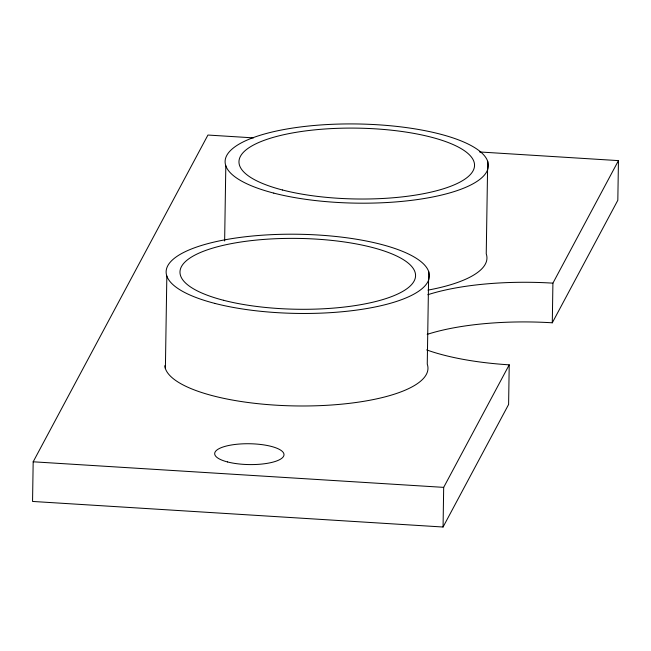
<?xml version="1.0" encoding="UTF-8"?>
<svg xmlns="http://www.w3.org/2000/svg" width="651" height="651" viewBox="0 0 651 651"><rect width="100%" height="100%" fill="white"/><g stroke="black" fill="none" stroke-linecap="round" stroke-linejoin="round"><path stroke-width="0.98" d="M253.548 137.882L207.938 135.042L33.177 461.795L32.55 501.441L443.062 527.017L508.602 404.483L509.22 364.837A138.582 41.672 0.9 0 1 426.657 349.904M165.387 368.564L166.835 276.057M224.636 241L225.816 165.777M428.708 271.622L427.259 364.129A131.657 39.589 0.9 0 1 305.254 405.98A131.657 39.589 0.9 0 1 164.744 365.748M443.062 527.017L443.681 487.371L509.22 364.837M487.697 161.334L486.24 253.849A131.657 39.589 0.9 0 1 428.008 290.11M427.194 334.37A138.582 41.672 0.9 0 1 552.292 322.798L552.911 283.152L618.45 160.618L479.584 151.96M618.45 160.618L617.823 200.264L552.292 322.798M33.177 461.795L443.681 487.371M427.821 294.724A138.582 41.672 0.9 0 1 552.911 283.152M227.516 461.941A34.649 10.416 0.9 0 0 283.559 456.294A34.649 10.416 0.9 0 0 236.972 444.251A34.649 10.416 0.9 0 0 227.516 461.941M282.518 190.002A117.798 35.423 0.9 0 0 473.065 170.806A117.798 35.423 0.9 0 0 314.685 129.866A117.798 35.423 0.9 0 0 282.518 190.002M223.537 300.282A117.798 35.423 0.9 0 0 414.085 281.086A117.798 35.423 0.9 0 0 255.697 240.146A117.798 35.423 0.9 0 0 223.537 300.282M273.786 193.111A131.657 39.589 0.9 0 0 486.753 171.652A131.657 39.589 0.9 0 0 309.73 125.903A131.657 39.589 0.9 0 0 273.786 193.111M214.806 303.39A131.657 39.589 0.9 0 0 427.764 281.94A131.657 39.589 0.9 0 0 250.749 236.183A131.657 39.589 0.9 0 0 214.806 303.39"/></g></svg>
